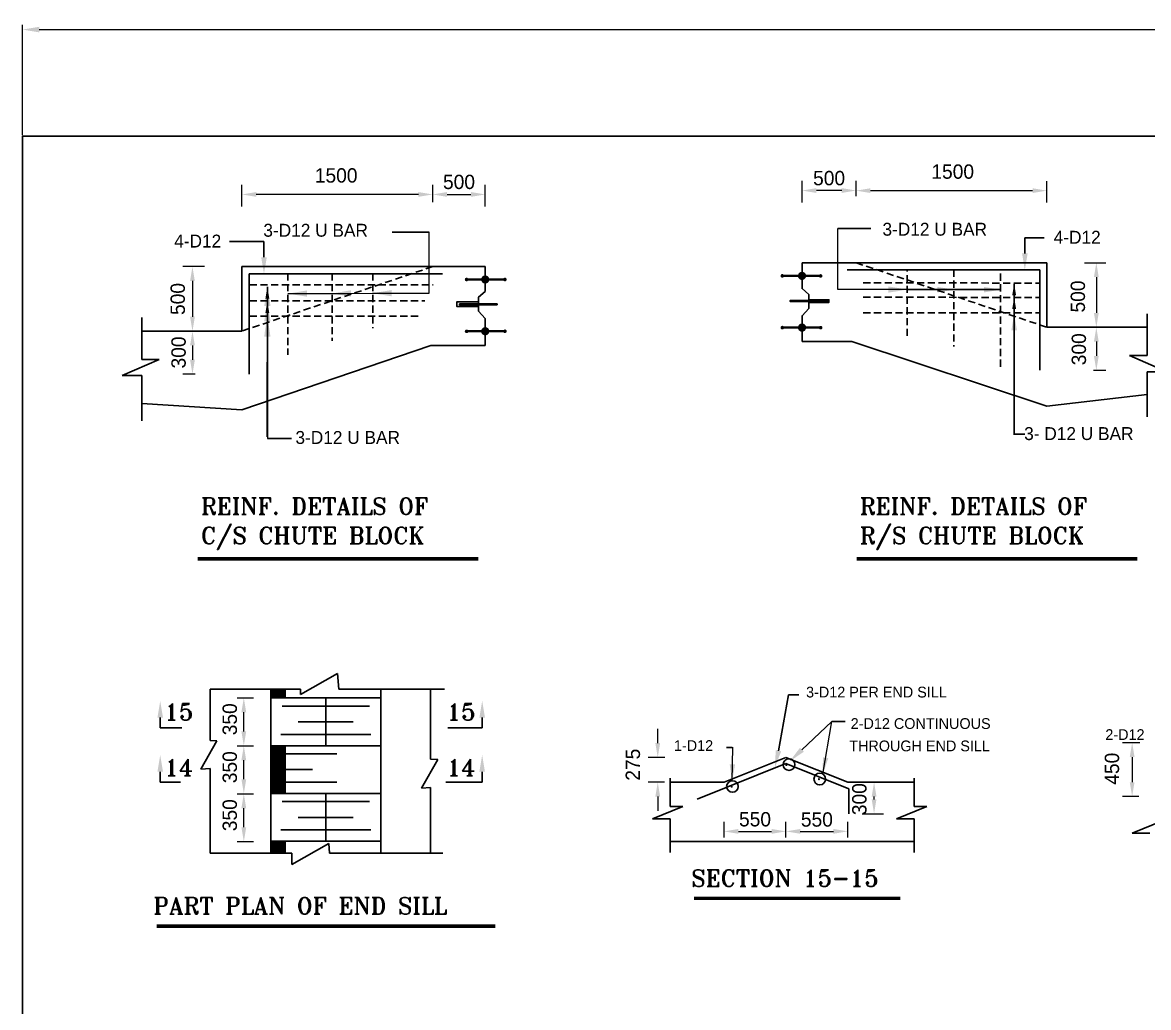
# Model space of a CAD drawing. Extents: x -1206532 to 786809, y -4288605 to 172932.
# Drawn here: x 126112 to 149658, y -4238045 to -4217439 of the extents above; entities that cross this region are included whole.
import ezdxf

# ---------------------------------------------------------------- set-up
doc = ezdxf.new("R2010")
doc.units = 0
doc.header["$LTSCALE"] = 300
doc.header["$MEASUREMENT"] = 0
doc.linetypes.add('DASHED', pattern=[0.75, 0.5, -0.25])
doc.layers.get('0').update_dxf_attribs({"linetype": 'CONTINUOUS'})
doc.layers.get('DEFPOINTS').update_dxf_attribs({"linetype": 'CONTINUOUS'})
doc.layers.add('LINE', color=7, linetype='CONTINUOUS')
doc.layers.add('Other line', color=7, linetype='CONTINUOUS', lineweight=15)
doc.styles.add('BIG', font='ROMANT.SHX')
doc.dimstyles.new('3', dxfattribs={"dimtxt": 225, "dimasz": 350, "dimexe": 100, "dimexo": 25, "dimgap": 9, "dimtad": 0, "dimdec": 0, "dimzin": 0, "dimdsep": 46, "dimtxsty": 'Standard', "dimcen": 0, "dimclrd": 5, "dimclre": 6, "dimclrt": 1, "dimadec": 0, "dimazin": 0, "dimtfac": 1, "dimtdec": 0, "dimtofl": 0, "dimtmove": 2, "dimatfit": 3, "dimfxl": 1, "dimtolj": 1, "dimtzin": 0, "dimarcsym": 0})
doc.dimstyles.new('ISO-25', dxfattribs={"dimtxt": 2.5, "dimasz": 2.5, "dimexe": 1.25, "dimexo": 0.625, "dimtad": 1, "dimtxsty": 'Standard', "dimcen": 2.5, "dimadec": 0, "dimazin": 0, "dimtfac": 1, "dimtmove": 0, "dimatfit": 3, "dimfxl": 1, "dimarcsym": 0})

# ---------------------------------------------------------------- blocks, each defined once
blk = doc.blocks.new('*D385')
at = {"layer": 'DEFPOINTS', "color": 0, "lineweight": 30}
for p in [(183690, -4217587), (126112, -4219819), (183690, -4219819)]:
    blk.add_point(p, dxfattribs=at)
at = {"layer": 'LINE', "color": 6, "lineweight": -2}
for p, q in [((126112, -4219794), (126112, -4217487)), ((183690, -4219794), (183690, -4217487))]:
    blk.add_line(p, q, dxfattribs=at)
at = {"layer": 'LINE', "color": 5, "lineweight": -2}
for p, q in [((126462, -4217587), (154367, -4217587)), ((183340, -4217587), (155435, -4217587))]:
    blk.add_line(p, q, dxfattribs=at)
at = {"layer": 'LINE', "color": 5, "lineweight": 30}
for points in [[(126462, -4217528), (126462, -4217645), (126112, -4217587)], [(183340, -4217528), (183340, -4217645), (183690, -4217587)]]:
    blk.add_solid(points, dxfattribs=at)
at = {"layer": 'LINE', "color": 1, "lineweight": 30, "insert": (154901, -4217587), "char_height": 225, "attachment_point": 5}
blk.add_mtext('\\A1;57578', dxfattribs=at)
blk = doc.blocks.new('*D388')
at = {"layer": 'DEFPOINTS', "color": 0, "lineweight": 30}
for p in [(129654, -4223895), (129666, -4224795), (129729, -4224795)]:
    blk.add_point(p, dxfattribs=at)
at = {"layer": 'LINE', "color": 7, "lineweight": -2}
for p, q in [((129659, -4223895), (129866, -4223895)), ((129666, -4224195), (129666, -4224495)), ((129724, -4224795), (129466, -4224795))]:
    blk.add_line(p, q, dxfattribs=at)
at = {"layer": 'LINE', "color": 7, "lineweight": 30}
for points in [[(129616, -4224195), (129716, -4224195), (129666, -4223895)], [(129616, -4224495), (129716, -4224495), (129666, -4224795)]]:
    blk.add_solid(points, dxfattribs=at)
at = {"layer": 'LINE', "color": 7, "lineweight": 30, "insert": (129377, -4224342), "char_height": 300, "attachment_point": 5, "rotation": 90}
blk.add_mtext('\\A1;300', dxfattribs=at)
blk = doc.blocks.new('*D389')
at = {"layer": 'DEFPOINTS', "color": 0, "lineweight": 30}
for p in [(130030, -4222545), (129666, -4223895), (129933, -4223895)]:
    blk.add_point(p, dxfattribs=at)
at = {"layer": 'LINE', "color": 7, "lineweight": -2}
for p, q in [((129916, -4222545), (129466, -4222545)), ((129666, -4222845), (129666, -4223595)), ((129916, -4223895), (129466, -4223895))]:
    blk.add_line(p, q, dxfattribs=at)
at = {"layer": 'LINE', "color": 7, "lineweight": 30}
for points in [[(129616, -4222845), (129716, -4222845), (129666, -4222545)], [(129616, -4223595), (129716, -4223595), (129666, -4223895)]]:
    blk.add_solid(points, dxfattribs=at)
at = {"layer": 'LINE', "color": 7, "lineweight": 30, "insert": (129360, -4223223), "char_height": 300, "attachment_point": 5, "rotation": 90}
blk.add_mtext('\\A1;500', dxfattribs=at)
blk = doc.blocks.new('*D390')
at = {"layer": 'DEFPOINTS', "color": 0, "lineweight": 30}
for p in [(130700, -4221036), (134690, -4221200), (130700, -4221750)]:
    blk.add_point(p, dxfattribs=at)
at = {"layer": 'LINE', "color": 7, "lineweight": -2}
for p, q in [((130700, -4221286), (130700, -4220836)), ((134690, -4221195), (134690, -4220836)), ((134390, -4221036), (131000, -4221036))]:
    blk.add_line(p, q, dxfattribs=at)
at = {"layer": 'LINE', "color": 7, "lineweight": 30}
for points in [[(131000, -4220986), (131000, -4221086), (130700, -4221036)], [(134390, -4220986), (134390, -4221086), (134690, -4221036)]]:
    blk.add_solid(points, dxfattribs=at)
at = {"layer": 'LINE', "color": 7, "lineweight": 30, "insert": (132671, -4220640), "char_height": 300, "attachment_point": 5}
blk.add_mtext('\\A1;1500', dxfattribs=at)
blk = doc.blocks.new('*D391')
at = {"layer": 'DEFPOINTS', "color": 0, "lineweight": 30}
for p in [(130593, -4233576), (130740, -4233576), (130593, -4234576)]:
    blk.add_point(p, dxfattribs=at)
at = {"layer": 'LINE', "color": 7, "lineweight": -2}
for p, q in [((130598, -4233576), (130940, -4233576)), ((130740, -4234276), (130740, -4233876)), ((130598, -4234576), (130940, -4234576))]:
    blk.add_line(p, q, dxfattribs=at)
at = {"layer": 'LINE', "color": 7, "lineweight": 30}
for points in [[(130690, -4233876), (130790, -4233876), (130740, -4233576)], [(130690, -4234276), (130790, -4234276), (130740, -4234576)]]:
    blk.add_solid(points, dxfattribs=at)
at = {"layer": 'LINE', "color": 7, "lineweight": 30, "insert": (130448, -4234023), "char_height": 300, "attachment_point": 5, "rotation": 90}
blk.add_mtext('\\A1;350', dxfattribs=at)
blk = doc.blocks.new('*D392')
at = {"layer": 'DEFPOINTS', "color": 0, "lineweight": 30}
for p in [(130593, -4232572), (130740, -4232572), (130593, -4233572)]:
    blk.add_point(p, dxfattribs=at)
at = {"layer": 'LINE', "color": 7, "lineweight": -2}
for p, q in [((130598, -4232572), (130940, -4232572)), ((130740, -4233272), (130740, -4232872)), ((130598, -4233572), (130940, -4233572))]:
    blk.add_line(p, q, dxfattribs=at)
at = {"layer": 'LINE', "color": 7, "lineweight": 30}
for points in [[(130690, -4232872), (130790, -4232872), (130740, -4232572)], [(130690, -4233272), (130790, -4233272), (130740, -4233572)]]:
    blk.add_solid(points, dxfattribs=at)
at = {"layer": 'LINE', "color": 7, "lineweight": 30, "insert": (130448, -4233019), "char_height": 300, "attachment_point": 5, "rotation": 90}
blk.add_mtext('\\A1;350', dxfattribs=at)
blk = doc.blocks.new('*D393')
at = {"layer": 'DEFPOINTS', "color": 0, "lineweight": 30}
for p in [(130593, -4231569), (130740, -4231569), (130593, -4232569)]:
    blk.add_point(p, dxfattribs=at)
at = {"layer": 'LINE', "color": 7, "lineweight": -2}
for p, q in [((130598, -4231569), (130940, -4231569)), ((130740, -4232269), (130740, -4231869)), ((130598, -4232569), (130940, -4232569))]:
    blk.add_line(p, q, dxfattribs=at)
at = {"layer": 'LINE', "color": 7, "lineweight": 30}
for points in [[(130690, -4231869), (130790, -4231869), (130740, -4231569)], [(130690, -4232269), (130790, -4232269), (130740, -4232569)]]:
    blk.add_solid(points, dxfattribs=at)
at = {"layer": 'LINE', "color": 7, "lineweight": 30, "insert": (130448, -4232016), "char_height": 300, "attachment_point": 5, "rotation": 90}
blk.add_mtext('\\A1;350', dxfattribs=at)
blk = doc.blocks.new('*D398')
at = {"layer": 'DEFPOINTS', "color": 0, "lineweight": 30}
for p in [(148205, -4222465), (148302, -4223815), (148568, -4223815)]:
    blk.add_point(p, dxfattribs=at)
at = {"layer": 'LINE', "color": 7, "lineweight": -2}
for p, q in [((148318, -4222465), (148768, -4222465)), ((148568, -4222765), (148568, -4223515)), ((148318, -4223815), (148768, -4223815))]:
    blk.add_line(p, q, dxfattribs=at)
at = {"layer": 'LINE', "color": 7, "lineweight": 30}
for points in [[(148518, -4222765), (148618, -4222765), (148568, -4222465)], [(148518, -4223515), (148618, -4223515), (148568, -4223815)]]:
    blk.add_solid(points, dxfattribs=at)
at = {"layer": 'LINE', "color": 7, "lineweight": 30, "insert": (148183, -4223171), "char_height": 300, "attachment_point": 5, "rotation": 90}
blk.add_mtext('\\A1;500', dxfattribs=at)
blk = doc.blocks.new('*D399')
at = {"layer": 'DEFPOINTS', "color": 0, "lineweight": 30}
for p in [(148581, -4223815), (148506, -4224715), (148568, -4224715)]:
    blk.add_point(p, dxfattribs=at)
at = {"layer": 'LINE', "color": 7, "lineweight": -2}
for p, q in [((148576, -4223815), (148368, -4223815)), ((148568, -4224115), (148568, -4224415)), ((148511, -4224715), (148768, -4224715))]:
    blk.add_line(p, q, dxfattribs=at)
at = {"layer": 'LINE', "color": 7, "lineweight": 30}
for points in [[(148518, -4224115), (148618, -4224115), (148568, -4223815)], [(148518, -4224415), (148618, -4224415), (148568, -4224715)]]:
    blk.add_solid(points, dxfattribs=at)
at = {"layer": 'LINE', "color": 7, "lineweight": 30, "insert": (148204, -4224275), "char_height": 300, "attachment_point": 5, "rotation": 90}
blk.add_mtext('\\A1;300', dxfattribs=at)
blk = doc.blocks.new('*D400')
at = {"layer": 'DEFPOINTS', "color": 0, "lineweight": 30}
for p in [(143544, -4221049), (147534, -4220956), (147534, -4221670)]:
    blk.add_point(p, dxfattribs=at)
at = {"layer": 'LINE', "color": 7, "lineweight": -2}
for p, q in [((143544, -4221044), (143544, -4220756)), ((147534, -4221206), (147534, -4220756)), ((143844, -4220956), (147234, -4220956))]:
    blk.add_line(p, q, dxfattribs=at)
at = {"layer": 'LINE', "color": 7, "lineweight": 30}
for points in [[(143844, -4220906), (143844, -4221006), (143544, -4220956)], [(147234, -4220906), (147234, -4221006), (147534, -4220956)]]:
    blk.add_solid(points, dxfattribs=at)
at = {"layer": 'LINE', "color": 7, "lineweight": 30, "insert": (145564, -4220560), "char_height": 300, "attachment_point": 5}
blk.add_mtext('\\A1;1500', dxfattribs=at)
blk = doc.blocks.new('*D409')
at = {"layer": 'DEFPOINTS', "color": 0, "lineweight": 30}
for p in [(143920, -4233333), (144064, -4233333), (143646, -4233991)]:
    blk.add_point(p, dxfattribs=at)
at = {"layer": 'LINE', "color": 7, "lineweight": -2}
for p, q in [((144059, -4233333), (143720, -4233333)), ((143920, -4233691), (143920, -4233633)), ((143670, -4233991), (144120, -4233991))]:
    blk.add_line(p, q, dxfattribs=at)
at = {"layer": 'LINE', "color": 7, "lineweight": 30}
for points in [[(143870, -4233633), (143970, -4233633), (143920, -4233333)], [(143870, -4233691), (143970, -4233691), (143920, -4233991)]]:
    blk.add_solid(points, dxfattribs=at)
at = {"layer": 'LINE', "color": 7, "lineweight": 30, "insert": (143614, -4233687), "char_height": 300, "attachment_point": 5, "rotation": 90}
blk.add_mtext('\\A1;300', dxfattribs=at)
blk = doc.blocks.new('*D410')
at = {"layer": 'DEFPOINTS', "color": 0, "lineweight": 30}
for p in [(139552, -4232814), (139396, -4233333), (139543, -4233333)]:
    blk.add_point(p, dxfattribs=at)
at = {"layer": 'LINE', "color": 7, "lineweight": -2}
for p, q in [((139396, -4232514), (139396, -4232214)), ((139547, -4232814), (139196, -4232814)), ((139538, -4233333), (139196, -4233333)), ((139396, -4233633), (139396, -4233933))]:
    blk.add_line(p, q, dxfattribs=at)
at = {"layer": 'LINE', "color": 7, "lineweight": 30}
for points in [[(139346, -4232514), (139446, -4232514), (139396, -4232814)], [(139346, -4233633), (139446, -4233633), (139396, -4233333)]]:
    blk.add_solid(points, dxfattribs=at)
at = {"layer": 'LINE', "color": 7, "lineweight": 30, "insert": (138877, -4232966), "char_height": 300, "attachment_point": 5, "rotation": 90}
blk.add_mtext('\\A1;275', dxfattribs=at)
blk = doc.blocks.new('*D411')
at = {"layer": 'DEFPOINTS', "color": 0, "lineweight": 30}
for p in [(140783, -4234492), (142077, -4234361), (142077, -4234492)]:
    blk.add_point(p, dxfattribs=at)
at = {"layer": 'LINE', "color": 7, "lineweight": -2}
for p, q in [((140783, -4234487), (140783, -4234161)), ((142077, -4234487), (142077, -4234161)), ((141083, -4234361), (141777, -4234361))]:
    blk.add_line(p, q, dxfattribs=at)
at = {"layer": 'LINE', "color": 7, "lineweight": 30}
for points in [[(141083, -4234311), (141083, -4234411), (140783, -4234361)], [(141777, -4234311), (141777, -4234411), (142077, -4234361)]]:
    blk.add_solid(points, dxfattribs=at)
at = {"layer": 'LINE', "color": 7, "lineweight": 30, "insert": (141430, -4234109), "char_height": 300, "attachment_point": 5}
blk.add_mtext('\\A1;550', dxfattribs=at)
blk = doc.blocks.new('*D412')
at = {"layer": 'DEFPOINTS', "color": 0, "lineweight": 30}
for p in [(142077, -4234497), (143371, -4234361), (143371, -4234497)]:
    blk.add_point(p, dxfattribs=at)
at = {"layer": 'LINE', "color": 7, "lineweight": -2}
for p, q in [((142077, -4234492), (142077, -4234161)), ((143371, -4234492), (143371, -4234161)), ((142377, -4234361), (143071, -4234361))]:
    blk.add_line(p, q, dxfattribs=at)
at = {"layer": 'LINE', "color": 7, "lineweight": 30}
for points in [[(142377, -4234311), (142377, -4234411), (142077, -4234361)], [(143071, -4234311), (143071, -4234411), (143371, -4234361)]]:
    blk.add_solid(points, dxfattribs=at)
at = {"layer": 'LINE', "color": 7, "lineweight": 30, "insert": (142724, -4234114), "char_height": 300, "attachment_point": 5}
blk.add_mtext('\\A1;550', dxfattribs=at)
blk = doc.blocks.new('*D416')
at = {"layer": 'DEFPOINTS', "color": 0, "lineweight": 30}
for p in [(149483, -4232507), (149317, -4233632), (149464, -4233632)]:
    blk.add_point(p, dxfattribs=at)
at = {"layer": 'LINE', "color": 7, "lineweight": -2}
for p, q in [((149478, -4232507), (149117, -4232507)), ((149317, -4232807), (149317, -4233332)), ((149459, -4233632), (149117, -4233632))]:
    blk.add_line(p, q, dxfattribs=at)
at = {"layer": 'LINE', "color": 7, "lineweight": 30}
for points in [[(149267, -4232807), (149367, -4232807), (149317, -4232507)], [(149267, -4233332), (149367, -4233332), (149317, -4233632)]]:
    blk.add_solid(points, dxfattribs=at)
at = {"layer": 'LINE', "color": 7, "lineweight": 30, "insert": (148896, -4233050), "char_height": 300, "attachment_point": 5, "rotation": 90}
blk.add_mtext('\\A1;450', dxfattribs=at)
blk = doc.blocks.new('*D417')
at = {"layer": 'DEFPOINTS', "color": 0, "lineweight": 30}
for p in [(135789, -4221036), (134690, -4221200), (135789, -4222545)]:
    blk.add_point(p, dxfattribs=at)
at = {"layer": 'LINE', "color": 7, "lineweight": -2}
for p, q in [((134690, -4221195), (134690, -4220836)), ((135789, -4221286), (135789, -4220836)), ((134990, -4221036), (135489, -4221036))]:
    blk.add_line(p, q, dxfattribs=at)
at = {"layer": 'LINE', "color": 7, "lineweight": 30}
for points in [[(134990, -4220986), (134990, -4221086), (134690, -4221036)], [(135489, -4220986), (135489, -4221086), (135789, -4221036)]]:
    blk.add_solid(points, dxfattribs=at)
at = {"layer": 'LINE', "color": 7, "lineweight": 30, "insert": (135240, -4220775), "char_height": 300, "attachment_point": 5}
blk.add_mtext('\\A1;500', dxfattribs=at)
blk = doc.blocks.new('*D418')
at = {"layer": 'DEFPOINTS', "color": 0, "lineweight": 30}
for p in [(142413, -4220954), (143544, -4221074), (142413, -4221276)]:
    blk.add_point(p, dxfattribs=at)
at = {"layer": 'LINE', "color": 7, "lineweight": -2}
for p, q in [((142413, -4221204), (142413, -4220754)), ((143544, -4221069), (143544, -4220754)), ((143244, -4220954), (142713, -4220954))]:
    blk.add_line(p, q, dxfattribs=at)
at = {"layer": 'LINE', "color": 7, "lineweight": 30}
for points in [[(142713, -4220904), (142713, -4221004), (142413, -4220954)], [(143244, -4220904), (143244, -4221004), (143544, -4220954)]]:
    blk.add_solid(points, dxfattribs=at)
at = {"layer": 'LINE', "color": 7, "lineweight": 30, "insert": (142979, -4220696), "char_height": 300, "attachment_point": 5}
blk.add_mtext('\\A1;500', dxfattribs=at)

msp = doc.modelspace()

# ---------------------------------------------------------------- hatches: boundary and pattern name
at = {"layer": 'Other line', "lineweight": 5}
h = msp.add_hatch(dxfattribs=at)
h.set_pattern_fill('ANSI31', color=0, scale=150, style=0)
h.paths.add_polyline_path([(131604.137, -4231568.737), (131604.137, -4231385.484), (131304.137, -4231385.484), (131304.137, -4231568.737)])
h = msp.add_hatch(dxfattribs=at)
h.set_pattern_fill('ANSI31', color=0, scale=150, style=0)
h.paths.add_polyline_path([(131604.137, -4232568.737), (131304.137, -4232568.737), (131304.137, -4233568.737), (131604.137, -4233568.737)])
h = msp.add_hatch(dxfattribs=at)
h.set_pattern_fill('ANSI31', color=0, scale=150, style=0)
h.paths.add_polyline_path([(131604.137, -4234818.737), (131604.137, -4234568.737), (131304.137, -4234568.737), (131304.137, -4234818.737)])

# ---------------------------------------------------------------- linework, layer by layer
at = {"lineweight": 30}
for p, q in [((143161.619, -4221747.661), (143855.139, -4221747.661)), ((133841.773, -4221823.018), (134615.315, -4221823.018)), ((143544.437, -4222465.103), (147534.437, -4222465.103)), ((134690.296, -4222544.773), (130700.296, -4222544.773)), ((134893.06, -4222694.773), (130850.296, -4222694.773)), ((130850.296, -4224794.773), (130850.296, -4222694.773)), ((143355, -4222615.103), (147384.437, -4222615.103)), ((147384.437, -4224715.103), (147384.437, -4222615.103)), ((130700.296, -4223894.773), (128606.912, -4223894.773)), ((147534.437, -4223815.103), (149627.821, -4223815.103)), ((143451.623, -4224115.103), (147534.437, -4225465.103)), ((134652.707, -4224194.773), (130700.296, -4225544.773)), ((147534.437, -4225465.103), (149627.821, -4225217.789)), ((130700.296, -4225544.773), (128606.912, -4225412.577)), ((131927.813, -4231500.515), (132698.237, -4231060.708)), ((132698.237, -4231060.708), (132725.329, -4231385.484)), ((130035.774, -4232456.633), (130035.774, -4231385.484)), ((130035.774, -4231385.484), (131927.813, -4231385.484)), ((131304.137, -4231385.484), (131304.137, -4234818.737)), ((131604.137, -4231385.484), (131604.137, -4231568.737)), ((131927.813, -4231385.484), (131927.813, -4231500.515)), ((132725.329, -4231385.484), (134936.135, -4231385.484)), ((133604.137, -4231385.484), (133604.137, -4234818.737)), ((133604.137, -4231385.484), (133604.137, -4231568.737)), ((134643.774, -4232852.761), (134643.774, -4231385.484)), ((131304.137, -4231568.737), (133604.137, -4231568.737)), ((132454.137, -4231568.737), (132454.137, -4232568.737)), ((130177.842, -4232463.391), (129840.423, -4233058.249)), ((131304.137, -4232568.737), (133604.137, -4232568.737)), ((131604.137, -4232568.737), (131604.137, -4233568.737)), ((133604.137, -4232568.737), (133604.137, -4233568.737)), ((134795.173, -4232859.963), (134457.754, -4233454.821)), ((134643.774, -4232852.761), (134795.173, -4232859.963)), ((140783.042, -4233332.67), (142077.042, -4232813.54)), ((142077.042, -4232813.54), (143370.542, -4233332.67)), ((129840.423, -4233058.249), (130035.774, -4233045.239)), ((130035.774, -4234818.737), (130035.774, -4233045.239)), ((142077.034, -4232942.84), (143394.028, -4233471.399)), ((140783.042, -4233332.67), (139654.092, -4233332.67)), ((144758.289, -4233332.67), (143370.542, -4233332.67)), ((131304.137, -4233568.737), (133604.137, -4233568.737)), ((132454.137, -4233568.737), (132454.137, -4234568.737)), ((134457.754, -4233454.821), (134643.774, -4233442.432)), ((134643.774, -4234818.737), (134643.774, -4233442.432)), ((131304.137, -4234568.737), (133604.137, -4234568.737)), ((131604.137, -4234568.737), (131604.137, -4234818.737)), ((131744.379, -4235055.628), (132514.803, -4234615.82)), ((132514.803, -4234615.82), (132531.73, -4234818.737)), ((133604.137, -4234568.737), (133604.137, -4234818.737)), ((144758.289, -4234570.17), (139654.092, -4234570.17)), ((130035.774, -4234818.737), (131744.379, -4234818.737)), ((131744.379, -4234818.737), (131744.379, -4235055.628)), ((132531.73, -4234818.737), (134899.448, -4234818.737))]:
    msp.add_line(p, q, dxfattribs=at)
at = {"linetype": 'ByBlock', "lineweight": 30}
for p, q in [((131161.867, -4222020.648), (130438.863, -4222020.648)), ((131161.867, -4222348.365), (131161.867, -4222020.648)), ((147072.866, -4221940.978), (147474.885, -4221940.978)), ((147072.866, -4222268.695), (147072.866, -4221940.978)), ((131232.212, -4222970.108), (131231.728, -4226105.893)), ((146849.567, -4222904.316), (146849.083, -4226040.101)), ((145742.947, -4223027.707), (144616.154, -4223027.707)), ((146565.895, -4223027.707), (145591.024, -4223027.707)), ((131232.212, -4226141.211), (131736.966, -4226141.211)), ((147071.846, -4226048.38), (146832.442, -4226048.38))]:
    msp.add_line(p, q, dxfattribs=at)
at = {"color": 0, "linetype": 'DASHED', "lineweight": 30}
for p, q in [((143544.437, -4222465.103), (147534.437, -4223815.103)), ((134690.296, -4222544.773), (130700.296, -4223894.773))]:
    msp.add_line(p, q, dxfattribs=at)
at = {"linetype": 'DASHED', "lineweight": 30}
for p, q in [((143692.754, -4222886.524), (147384.437, -4222889.379)), ((143692.754, -4223186.871), (147384.437, -4223189.726)), ((143692.754, -4223512.247), (147384.437, -4223515.103))]:
    msp.add_line(p, q, dxfattribs=at)
at = {"color": 0, "lineweight": 30}
for p, q in [((141920.251, -4232673.522), (142129.409, -4231506.523)), ((142129.409, -4231506.523), (142347.909, -4231506.523)), ((128991.831, -4231980.818), (128991.831, -4232197.146)), ((135724.838, -4231980.819), (135724.838, -4232197.147)), ((142411.575, -4232653.205), (143034.622, -4232064.99)), ((143034.622, -4232064.99), (143315.549, -4232064.99)), ((128991.831, -4232197.146), (129443.429, -4232197.146)), ((135724.838, -4232197.147), (135004.24, -4232197.147)), ((140951.072, -4232604.321), (140830.471, -4232604.321)), ((128991.831, -4233112.695), (128991.831, -4233329.023)), ((128991.831, -4233329.023), (129416.704, -4233329.023)), ((135724.838, -4233329.023), (134962.356, -4233329.023)), ((135724.838, -4233112.695), (135724.838, -4233329.023))]:
    msp.add_line(p, q, dxfattribs=at)
at = {"linetype": 'Continuous', "lineweight": 30}
msp.add_line((140217.993, -4233688.654), (142077.042, -4232942.836), dxfattribs=at)
at = {"linetype": 'ByBlock', "lineweight": 30}
msp.add_lwpolyline([(126112.321, -4260534.506), (126112.321, -4219818.986), (183689.825, -4219818.986), (183689.825, -4260534.506), (126112.321, -4260534.506)], close=True, dxfattribs=at)
at = {"lineweight": 30, "const_width": 22.5}
for points in [[(142095.412, -4232971.066, -1), (142072.912, -4232971.066, -1)], [(142778.063, -4233268.273, -1), (142755.563, -4233268.273, -1)], [(140952.926, -4233424.476, -1), (140930.426, -4233424.476, -1)]]:
    msp.add_lwpolyline(points, format="xyb", close=True, dxfattribs=at)
at = {"linetype": 'ByBlock', "lineweight": 30}
for points in [[(147131.2, -4222268.695), (147014.533, -4222268.695), (147072.866, -4222618.695)], [(131191.378, -4223215.108), (131273.045, -4223215.108), (131232.212, -4222970.108)], [(145241.024, -4222969.374), (145241.024, -4223086.04), (145591.024, -4223027.707)], [(146215.895, -4222969.374), (146215.895, -4223086.04), (146565.895, -4223027.707)], [(146808.733, -4223149.316), (146890.4, -4223149.316), (146849.567, -4222904.316)], [(146808.501, -4223434.663), (146890.168, -4223434.663), (146849.335, -4223189.663)], [(131191.146, -4223515.455), (131272.813, -4223515.455), (131231.979, -4223270.455)], [(131173.394, -4223945.831), (131290.061, -4223945.831), (131231.728, -4223595.831)], [(146790.75, -4223880.039), (146907.416, -4223880.039), (146849.083, -4223530.039)]]:
    msp.add_solid(points, dxfattribs=at)
at = {"color": 0, "lineweight": 30}
for points in [[(129050.164, -4231980.818), (128933.497, -4231980.818), (128991.831, -4231630.818)], [(135666.505, -4231980.819), (135783.172, -4231980.819), (135724.838, -4231630.819)], [(129050.164, -4233112.695), (128933.497, -4233112.695), (128991.831, -4232762.695)], [(135666.505, -4233112.695), (135783.172, -4233112.695), (135724.838, -4232762.695)]]:
    msp.add_solid(points, dxfattribs=at)
at = {"lineweight": 30}
for points in [[(142451.62, -4232695.622), (142371.53, -4232610.789), (142157.076, -4232893.477)], [(141977.345, -4232685.483), (141863.157, -4232661.56), (141848.481, -4233016.084)]]:
    msp.add_solid(points, dxfattribs=at)
at = {"layer": 'LINE', "lineweight": 30}
for p, q in [((143544.437, -4222465.103), (142412.802, -4222465.103)), ((147534.437, -4223815.103), (147534.437, -4222465.103)), ((130700.296, -4223894.773), (130700.296, -4222544.773)), ((134690.296, -4222544.773), (135789.033, -4222544.773)), ((128606.912, -4223611.932), (128606.912, -4224485.446)), ((149627.821, -4223532.262), (149627.821, -4224405.776)), ((142412.802, -4224115.103), (143451.623, -4224115.103)), ((135789.033, -4224194.773), (134652.707, -4224194.773)), ((128971.247, -4224485.446), (128194.001, -4224825.146)), ((128971.247, -4224485.446), (128606.912, -4224485.446)), ((149263.486, -4224405.776), (150040.732, -4224745.476)), ((149263.486, -4224405.776), (149627.821, -4224405.776)), ((128606.912, -4224825.146), (128194.001, -4224825.146)), ((128606.912, -4224825.146), (128606.912, -4225769.773)), ((149627.821, -4224745.476), (149627.821, -4225690.103)), ((149627.821, -4224745.476), (150040.732, -4224745.476)), ((132454.137, -4231737.927), (131540.826, -4231737.927)), ((132454.137, -4231737.927), (133367.448, -4231737.927)), ((132454.137, -4232068.737), (131879.237, -4232068.737)), ((132454.137, -4232068.737), (133029.037, -4232068.737)), ((132454.137, -4232331.058), (131515.494, -4232331.058)), ((132454.137, -4232331.058), (133392.78, -4232331.058)), ((131604.137, -4232737.927), (132687.908, -4232737.927)), ((131604.137, -4233068.737), (132179.037, -4233068.737)), ((131604.137, -4233331.058), (132687.908, -4233331.058)), ((139654.092, -4233249.469), (139654.092, -4233839.219)), ((144758.289, -4233249.469), (144758.289, -4233839.219)), ((143394.028, -4233471.399), (143394.028, -4233991.228)), ((132454.137, -4233737.927), (131540.826, -4233737.927)), ((132454.137, -4233737.927), (133367.448, -4233737.927)), ((139918.782, -4233839.219), (139284.702, -4234101.331)), ((139918.782, -4233839.219), (139654.092, -4233839.219)), ((145022.979, -4233839.219), (144388.899, -4234101.331)), ((145022.979, -4233839.219), (144758.289, -4233839.219)), ((132454.137, -4234068.737), (131879.237, -4234068.737)), ((132454.137, -4234068.737), (133029.037, -4234068.737)), ((139654.092, -4234101.331), (139284.702, -4234101.331)), ((139654.092, -4234101.331), (139654.092, -4234801.111)), ((144758.289, -4234101.331), (144388.899, -4234101.331)), ((144758.289, -4234101.331), (144758.289, -4234801.111)), ((149953.619, -4234138.612), (149319.539, -4234400.724)), ((132454.137, -4234331.058), (131515.494, -4234331.058)), ((132454.137, -4234331.058), (133392.78, -4234331.058)), ((149688.93, -4234400.724), (149319.539, -4234400.724))]:
    msp.add_line(p, q, dxfattribs=at)
at = {"layer": 'LINE', "linetype": 'DASHED', "lineweight": 30}
for p, q in [((131657.642, -4222686.086), (131657.642, -4224389.959)), ((132585.786, -4222686.086), (132585.786, -4224097.106)), ((133440.909, -4222686.086), (133440.909, -4223830.876)), ((144615.258, -4223996.543), (144615.258, -4222606.109)), ((145591.024, -4222612.729), (145591.024, -4224213.976)), ((146562.864, -4224641.345), (146562.864, -4222622.752)), ((130860.821, -4222924.108), (134701, -4222924.108)), ((130860.821, -4223262.487), (134528, -4223262.487)), ((130860.821, -4223579.529), (134398.06, -4223579.529))]:
    msp.add_line(p, q, dxfattribs=at)
at = {"layer": 'LINE', "lineweight": 30}
for points in [[(142412.802, -4222465.103), (142412.802, -4223005.618), (142553.626, -4223125.724), (142553.626, -4223422.47), (142412.802, -4223575.236), (142412.802, -4224115.103)], [(135789.033, -4222544.773), (135789.033, -4223063.288), (135648.209, -4223183.394), (135648.209, -4223480.14), (135789.033, -4223632.906), (135789.033, -4224194.773)]]:
    msp.add_lwpolyline(points, dxfattribs=at)
for points, const_width in [([(135831.576, -4222815.151, -1), (135746.076, -4222815.151, -1)], 85.5), ([(141982.196, -4222739.481, 1), (142019.696, -4222739.481, 1)], 37.5), ([(142370.258, -4222739.481, 1), (142455.758, -4222739.481, 1)], 85.5), ([(142784.052, -4222740.101, 1), (142821.552, -4222740.101, 1)], 37.5), ([(135417.783, -4222815.771, -1), (135380.283, -4222815.771, -1)], 37.5), ([(136219.639, -4222815.151, -1), (136182.139, -4222815.151, -1)], 37.5), ([(135417.783, -4223898.771, -1), (135380.283, -4223898.771, -1)], 37.5), ([(135831.576, -4223898.151, -1), (135746.076, -4223898.151, -1)], 85.5), ([(136219.639, -4223898.151, -1), (136182.139, -4223898.151, -1)], 37.5), ([(141982.196, -4223821.481, 1), (142019.696, -4223821.481, 1)], 37.5), ([(142370.258, -4223821.481, 1), (142455.758, -4223821.481, 1)], 85.5), ([(142784.052, -4223822.101, 1), (142821.552, -4223822.101, 1)], 37.5)]:
    msp.add_lwpolyline(points, format="xyb", close=True, dxfattribs=dict(at, const_width=const_width))
for points, const_width in [([(142022.802, -4222740.101), (142412.802, -4222740.101), (142802.802, -4222740.101)], 48), ([(136179.033, -4222815.771), (135789.033, -4222815.771), (135399.033, -4222815.771)], 48), ([(136179.033, -4223898.771), (135789.033, -4223898.771), (135399.033, -4223898.771)], 48), ([(142022.802, -4223822.101), (142412.802, -4223822.101), (142802.802, -4223822.101)], 48), ([(135645.299, -4228657.73), (129778.076, -4228657.73)], 75), ([(149422.345, -4228657.73), (143555.122, -4228657.73)], 75), ([(140152.227, -4235760.859), (144468.45, -4235760.859)], 75), ([(136000.898, -4236343.134), (128920.149, -4236343.134)], 75)]:
    msp.add_lwpolyline(points, dxfattribs=dict(at, const_width=const_width))
for points in [[(135247.359, -4223327.142), (136037.365, -4223327.142), (136037.365, -4223345.157), (135247.359, -4223345.157)], [(142954.476, -4223257.472), (142164.47, -4223257.472), (142164.47, -4223275.487), (142954.476, -4223275.487)]]:
    msp.add_lwpolyline(points, close=True, dxfattribs=at)
for centre in [(142141.199, -4232964.163), (140959.315, -4233421.992), (142784.451, -4233265.789)]:
    msp.add_circle(centre, 121.959, dxfattribs=at)
msp.add_solid([(131103.533, -4222348.365), (131220.2, -4222348.365), (131161.867, -4222698.365)], dxfattribs=at)
at = {"layer": 'Other line', "color": 0, "lineweight": 30}
msp.add_line((130035.774, -4232456.633), (130177.842, -4232463.391), dxfattribs=at)
for points in [[(135648.209, -4223378), (135194, -4223378), (135194, -4223285), (135648.209, -4223285)], [(142553.626, -4223238), (142977, -4223238), (142977, -4223293), (142553.626, -4223293)]]:
    msp.add_lwpolyline(points, close=True, dxfattribs=at)

# ---------------------------------------------------------------- texts
at = {"lineweight": 30}
for s, p in [('3-D12 U BAR', (131148.472, -4221920.245)), ('3-D12 U BAR', (144095.406, -4221898.665)), ('4-D12 ', (147675.894, -4222066.481)), ('4-D12 ', (129283.839, -4222146.151)), ('3-D12 U BAR', (131819.454, -4226255.021)), ('3- D12 U BAR', (147058.577, -4226173.883))]:
    msp.add_text(s, height=270, dxfattribs=at).set_placement(p)
at = {"color": 7, "lineweight": 30, "style": 'BIG'}
for s, p in [('15', (129081.665, -4232036.755)), ('15', (134985.264, -4232036.755)), ('14', (129081.665, -4233199.219)), ('14', (134985.264, -4233199.219)), ('SECTION 15-15', (140098.535, -4235515.426))]:
    msp.add_text(s, height=350, dxfattribs=at).set_placement(p)
at = {"layer": 'LINE', "lineweight": 30, "style": 'BIG'}
for s, p in [('REINF. DETAILS OF', (129843.687, -4227733.326)), ('REINF. DETAILS OF', (143620.733, -4227733.326)), ('C/S CHUTE BLOCK', (129843.687, -4228347.325)), ('R/S CHUTE BLOCK', (143620.733, -4228347.325)), ('PART PLAN OF END SILL', (128848.518, -4236092.128))]:
    msp.add_text(s, height=350, dxfattribs=at).set_placement(p)
at = {"layer": 'LINE', "lineweight": 30}
for s, p in [('3-D12 PER END SILL', (142497.955, -4231559.769)), ('2-D12 CONTINUOUS ', (143431.306, -4232217.64)), ('2-D12 ', (148756.661, -4232448.095)), ('1-D12 ', (139734.867, -4232678.82)), ('THROUGH END SILL', (143400.091, -4232685.391))]:
    msp.add_text(s, height=225, dxfattribs=at).set_placement(p)

# ---------------------------------------------------------------- dimensions: what is measured, and where the dimension line sits
dim = msp.add_linear_dim(base=(183689.825, -4217586.526), p1=(126112.321, -4219818.986), p2=(183689.825, -4219818.986), dimstyle='3', override={"dimfxl": 0.12}, dxfattribs=at)
dim.commit()
dim.dimension.update_dxf_attribs({"geometry": '*D385', "text_midpoint": (154901.073, -4217586.526)})
for base, p1, p2, text, picture, middle in [((147534.437, -4220956.274), (143544.437, -4221049.103), (147534.437, -4221670), '1500', '*D400', (145563.952, -4220560.444)), ((130700.296, -4221035.944), (134690.296, -4221199.773), (130700.296, -4221749.67), '1500', '*D390', (132670.781, -4220640.114)), ((135789.033, -4221036.377), (134690.296, -4221199.773), (135789.033, -4222544.773), '500', '*D417', (135239.664, -4220775.478)), ((142412.802, -4220954.473), (143544.437, -4221074.103), (142412.802, -4221276.434), '500', '*D418', (142978.619, -4220696.302)), ((142077.042, -4234360.591), (140783.042, -4234491.542), (142077.042, -4234491.542), '550', '*D411', (141430.042, -4234108.892)), ((143370.542, -4234360.591), (142077.042, -4234497.494), (143370.542, -4234497.494), '550', '*D412', (142723.792, -4234114.077))]:
    dim = msp.add_linear_dim(base=base, p1=p1, p2=p2, text=text, dimstyle='3', override={"dimtxt": 300, "dimasz": 300, "dimexe": 200, "dimexo": 5, "dimdle": 250, "dimclrd": 7, "dimclre": 7, "dimclrt": 7, "dimfxl": 250, "dimfxlon": 1}, dxfattribs=at)
    dim.commit()
    dim.dimension.update_dxf_attribs({"geometry": picture, "text_midpoint": middle, "dimtype": 160})
for base, p1, p2, angle, text, picture, middle in [((148568.321, -4223815.103), (148204.889, -4222465.103), (148301.804, -4223815.103), 90, '500', '*D398', (148182.904, -4223170.908)), ((129666.412, -4223894.773), (130029.844, -4222544.773), (129932.929, -4223894.773), 270, '500', '*D389', (129359.802, -4223222.886)), ((129666.412, -4224794.773), (129653.604, -4223894.773), (129728.604, -4224794.773), 270, '300', '*D388', (129376.977, -4224341.756)), ((148568.321, -4224715.103), (148581.129, -4223815.103), (148506.129, -4224715.103), 90, '300', '*D399', (148203.543, -4224275.336)), ((130740.124, -4231568.737), (130593.377, -4232568.737), (130593.377, -4231568.737), 90, '350', '*D393', (130448.115, -4232015.825)), ((139396.305, -4233332.67), (139551.58, -4232813.54), (139542.928, -4233332.67), 270, '275', '*D410', (138876.744, -4232965.766)), ((130740.124, -4232572.126), (130593.377, -4233572.126), (130593.377, -4232572.126), 90, '350', '*D392', (130448.115, -4233019.214)), ((149317.345, -4233632.063), (149482.718, -4232507.063), (149463.968, -4233632.063), 270, '450', '*D416', (148896.394, -4233050.418)), ((143919.872, -4233332.67), (143645.633, -4233991.228), (144064.416, -4233332.67), 270, '300', '*D409', (143613.859, -4233686.528)), ((130740.124, -4233575.514), (130593.377, -4234575.514), (130593.377, -4233575.514), 90, '350', '*D391', (130448.115, -4234022.602))]:
    dim = msp.add_linear_dim(base=base, p1=p1, p2=p2, angle=angle, text=text, dimstyle='3', override={"dimtxt": 300, "dimasz": 300, "dimexe": 200, "dimexo": 5, "dimdle": 250, "dimclrd": 7, "dimclre": 7, "dimclrt": 7, "dimfxl": 250, "dimfxlon": 1}, dxfattribs=at)
    dim.commit()
    dim.dimension.update_dxf_attribs({"geometry": picture, "text_midpoint": middle, "dimtype": 160})

# ---------------------------------------------------------------- leaders
at = {"linetype": 'ByBlock', "lineweight": 30}
for points in [[(144616.154, -4223025.566), (143161.619, -4223025.566), (143161.619, -4221747.661)], [(133433.909, -4223102.236), (134615.315, -4223100.924), (134615.315, -4221823.018)], [(131232.212, -4222970.108), (131232.212, -4223629.039)], [(131662.855, -4223110.191), (132973.125, -4223110.191)], [(132578.786, -4223110.191), (133575.035, -4223100.924)], [(131232.212, -4223292.629), (131232.212, -4224021.035)], [(131232.212, -4223608.493), (131232.212, -4226141.211)]]:
    msp.add_leader(points, dimstyle='ISO-25', override={"dimtxt": 500, "dimasz": 400, "dimclrd": 7, "dimclre": 7, "dimclrt": 7}, dxfattribs=at)
at = {"color": 0, "lineweight": 30}
for points, override in [([(142847.146, -4233165.429), (143034.874, -4232061.592)], {"dimclrd": 0}), ([(140951.016, -4233306.918), (140964.377, -4232599.828)], {"dimgap": 9, "dimtad": 0, "dimclrd": 0})]:
    msp.add_leader(points, dimstyle='3', override=override, dxfattribs=at)

doc.saveas('drawing.dxf')
